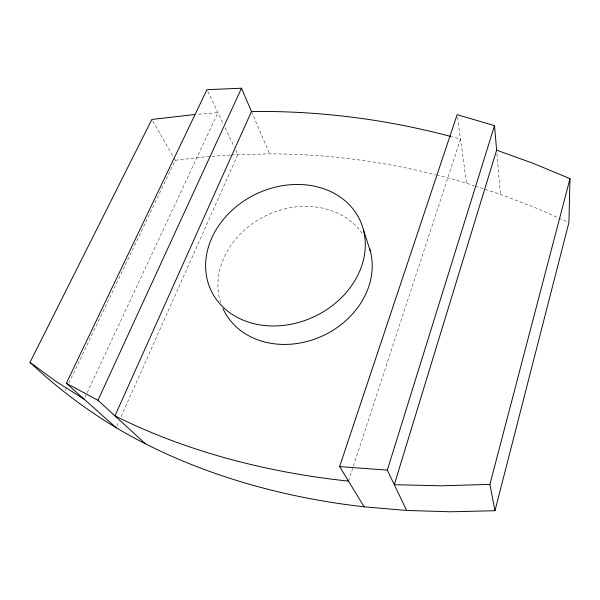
<?xml version="1.0" encoding="UTF-8"?>
<svg xmlns="http://www.w3.org/2000/svg" width="600" height="600" viewBox="0 0 600 600"><rect width="100%" height="100%" fill="white"/><g stroke="black" fill="none" stroke-linecap="round" stroke-linejoin="round"><path stroke-width="0.45" stroke-dasharray="3 2.25" d="M348.472 481.11L460.485 139.102A1590.188 1079.775 -88.3 0 0 451.515 136.657M116.925 426.06L119.205 420.938M121.102 416.662L237.862 154.545L235.868 150.352M84.938 397.5L217.92 112.665L196.702 114.368M65.22 390.645L67.238 386.423M68.85 383.048L175.32 160.245L173.94 157.845M175.32 160.245L206.438 156.683L230.468 155.047M231.397 154.98L269.61 153.855A1358.033 959.452 -88.8 0 1 435.63 174.705M436.515 174.93A1358.033 959.452 -88.8 0 1 466.575 183.24L474.39 185.797M475.252 186.083L500.43 194.325L534.555 207.39L558.023 217.733M558.862 218.1L568.08 222.165M152.767 121.058L173.475 157.042M207.75 91.32L223.5 124.387M225.097 127.74L234.278 147.007M251.468 111.495L269.61 153.855M457.493 117.375L466.575 183.24M496.95 153.847L500.43 194.325M220.688 302.647A79.373 66.45 -25.5 0 1 266.303 215.513A79.373 66.45 -25.5 0 1 362.888 234.465"/><path stroke-width="0.9" d="M364.14 506.82L339.63 466.597L457.118 114.66L494.52 125.655L496.627 150.165L533.138 163.312L570 178.665L568.912 222.532L494.978 510.728L450.322 511.785L406.627 510.45L364.14 506.82A612.615 432.45 -11.4 0 1 145.403 443.79C103.177 422.445 64.425 394.808 30 362.377L151.845 119.46L194.858 114.517M494.978 510.728L489.908 484.365L570 178.665M496.627 150.165L394.29 484.688L441.533 485.812L489.908 484.365M406.627 510.45L387.322 470.123L494.52 125.655M116.16 427.763L66.323 383.288L206.97 89.677L241.507 88.215L251.468 111.495L114.953 415.868A654.097 445.222 -12 0 0 348.472 481.11M145.403 443.79L97.958 400.29L241.507 88.215M339.63 466.597L387.322 470.123M66.323 383.288L97.958 400.29M84.15 399.195L55.83 381.315L30 362.377M363.42 229.792A82.343 67.86 -25.5 0 1 261.368 325.11A82.343 67.86 -25.5 0 1 231.555 210.728A82.343 67.86 -25.5 0 1 363.42 229.792L370.343 251.153M369.577 248.505A79.373 66.45 -25.5 0 1 318.847 337.522A79.373 66.45 -25.5 0 1 222.998 308.625M251.468 111.495A1590.188 1079.775 -88.3 0 1 450.615 136.417"/></g></svg>
